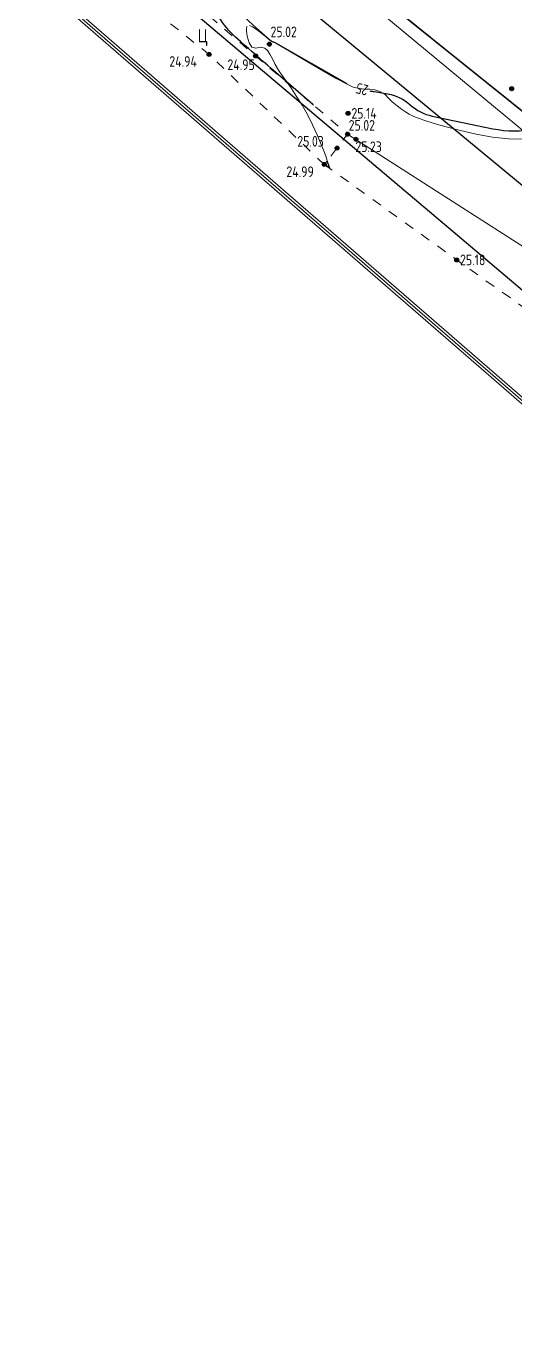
# Model space of a CAD drawing. Header units: metres. Extents: x 2491 to 4492, y 1184 to 2058.
# Drawn here: x 2894.4 to 2931.1, y 1303.3 to 1402.6 of the extents above; entities that cross this region are included whole.
import ezdxf

# ---------------------------------------------------------------- set-up
doc = ezdxf.new("R2010")
doc.units = ezdxf.units.M
doc.linetypes.add('g5_01_5x1_5', pattern=[1.5, 0.75, -0.75])
doc.linetypes.add('осеваяX2', pattern=[4, 2.5, -0.5, 0.5, -0.5])
for name, color, linetype, transparency in [('10_Границы покрытий и угодий', 7, 'Continuous', 0.6), ('14_Ограждения', 7, 'Continuous', 0.6), ('19_Горизонтали', 7, 'Continuous', 0.6), ('30_Канализация', 7, 'Continuous', 0.6), ('32_Теплосеть', 7, 'Continuous', 0.6), ('61_Отметки высоты поверхности', 7, 'Continuous', 0.6)]:
    doc.layers.add(name, color=color, linetype=linetype, transparency=transparency)
for name, color, linetype, lineweight in [('Сети_Горизонтали.Вспомогательные', 1, 'Continuous', 9), ('Сети_К2', 40, 'Continuous', 30), ('Сети_Трасса', 1, 'осеваяX2', 30)]:
    doc.layers.add(name, color=color, linetype=linetype, lineweight=lineweight)
doc.styles.add('LIKE11', font='GOST_0.TTF')
doc.styles.add('LIKE17', font='GOST_0.TTF')
doc.styles.add('LIKE36', font='GOST_0.TTF')
doc.styles.add('Line_GUGK', font='GOST_0.TTF')
doc.linetypes.add('g5_121_t', pattern='A,4,-0.4,["Т",Line_GUGK,S=1,R=0,X=0,Y=-0.5],-1.2,12', length=17.6)
doc.linetypes.add('g5_122_kl', pattern='A,1,-1,1.5,-0.4,["Кл",Line_GUGK,S=1,R=0,X=0,Y=-0.5],-2.4,1.5,-1,4,-1,4,-1,3', length=21.8)
doc.linetypes.add('g5_122_t', pattern='A,1,-1,1.5,-0.4,["Т",Line_GUGK,S=1,R=0,X=0,Y=-0.5],-1.5,1.5,-1,4,-1,4,-1,3', length=20.9)
doc.linetypes.add('g5_472', pattern='A,0,-4,[25,GUGK_2005.shx,S=0.4,R=0,X=0,Y=-0.2],0', length=4)
doc.linetypes.add('g5_474_1a', pattern='A,1,-0.25,[28,GUGK_2005.shx,S=1,R=0,X=0,Y=0],-0.25,1', length=2.5)

# ---------------------------------------------------------------- blocks, each defined once
blk = doc.blocks.new('g5_330')
blk.add_hatch(color=0).paths.add_polyline_path([(0.15, 0, 1), (-0.15, 0, 1)])
at = {"color": 0}
blk.add_circle((0, 0), 0.15, dxfattribs=at)

msp = doc.modelspace()

# ---------------------------------------------------------------- linework, layer by layer
at = {"layer": '10_Границы покрытий и угодий', "color": 7, "linetype": 'g5_01_5x1_5', "lineweight": 20, "flags": 128}
for points in [[(2903.654, 1406.636), (2903.973, 1406.992), (2911.631, 1400.401), (2918.553, 1394.511), (2917.766, 1393.458), (2916.793, 1392.229), (2908.124, 1400.515), (2902.314, 1405.142), (2903.654, 1406.636)], [(2916.793, 1392.229), (2926.774, 1385.043), (2945.496, 1371.775), (2951.035, 1378.753)]]:
    msp.add_lwpolyline(points, dxfattribs=at)
at = {"layer": '10_Границы покрытий и угодий', "color": 7, "linetype": 'Continuous', "lineweight": 20, "flags": 128}
msp.add_lwpolyline([(2918.553, 1394.511), (2939.218, 1381.288), (2942.643, 1381.308), (2946.97, 1384.896), (2952.091, 1390.318)], dxfattribs=at)
at = {"layer": '14_Ограждения', "color": 7, "linetype": 'g5_474_1a', "lineweight": 20, "flags": 128}
msp.add_lwpolyline([(2856.498, 1469.852), (2849.887, 1462.233), (2857.687, 1455.656), (2868.671, 1446.707), (2887.938, 1430.69), (2898.045, 1422.53), (2920.188, 1404.382), (2933.069, 1393.707), (2942.35, 1404.731)], dxfattribs=at)
at = {"layer": '14_Ограждения', "color": 7, "linetype": 'Continuous', "lineweight": 20, "flags": 128}
for points in [[(2853.306, 1441.331), (2865.779, 1431.367), (2935.065, 1371.261)], [(2853.556, 1441.643), (2866.035, 1431.675), (2935.327, 1371.563)]]:
    msp.add_lwpolyline(points, dxfattribs=at)
at = {"layer": '14_Ограждения', "color": 7, "linetype": 'g5_472', "lineweight": 20, "flags": 128}
msp.add_lwpolyline([(2853.431, 1441.487), (2865.907, 1431.521), (2935.196, 1371.412)], dxfattribs=at)
at = {"layer": '19_Горизонтали', "color": 32, "linetype": 'Continuous', "lineweight": 30, "elevation": 25, "flags": 128}
for points in [[(2915.98, 1396.7, 0.037316), (2915.947, 1396.734), (2912.808, 1399.454, -0.003524), (2910.517, 1401.468), (2910.122, 1401.821, -0.075671), (2908.867, 1403.335), (2908.68, 1403.647, -0.087863), (2908.237, 1404.808), (2908.22, 1404.893, 0.05191), (2907.907, 1405.929), (2907.907, 1405.929, -0.82746), (2908.077, 1406.042), (2909.478, 1404.609, 0.018388), (2911.676, 1402.519), (2912.726, 1401.592, 0.094824), (2912.923, 1401.475), (2912.923, 1401.475, -0.042856), (2913.134, 1401.378), (2918.506, 1398.328)], [(2920.239, 1397.771, 0.005629), (2920.55, 1397.716), (2921.594, 1397.543, -0.145001), (2923.269, 1396.728), (2923.269, 1396.728, 0.13461), (2924.937, 1395.875), (2929.496, 1394.925, 0.195998), (2935.642, 1396.054), (2935.685, 1396.082, 0.051041), (2940.863, 1400.191), (2942.76, 1402.04, -0.097929), (2943.868, 1402.762), (2944.493, 1403.013)], [(2917.222, 1391.92), (2917.119, 1392.215, 0.008245), (2917.012, 1392.505, 0.008245)]]:
    msp.add_lwpolyline(points, format="xyb", dxfattribs=at)
at = {"layer": '30_Канализация', "color": 42, "linetype": 'g5_122_kl', "lineweight": 30, "flags": 128}
msp.add_lwpolyline([(2573.205, 1770.447), (2565.789, 1625.953), (2660.178, 1571.132), (2816.617, 1488.592), (2949.954, 1381.6), (3024.481, 1321.008), (3045.266, 1304.235), (3096.516, 1320.248), (3183.384, 1424.575), (3235.906, 1417.46), (3257.899, 1413.341), (3277.77, 1408.372)], dxfattribs=at)
at = {"layer": '32_Теплосеть', "color": 5, "linetype": 'g5_121_t', "lineweight": 30, "flags": 128}
msp.add_lwpolyline([(2867.364, 1443.913), (2895.337, 1420.729), (2934.021, 1388.772), (2937.446, 1385.951), (2966.84, 1361.665), (2979.859, 1351.099), (3000.431, 1334.251), (3012.956, 1324.178), (3022.936, 1315.939), (3041.34, 1303.305), (3059.732, 1324.383)], dxfattribs=at)
at = {"layer": '32_Теплосеть', "color": 5, "linetype": 'g5_122_t', "lineweight": 30, "flags": 128}
msp.add_lwpolyline([(2865.598, 1428.51), (2870.596, 1434.306), (2902.794, 1407.222), (2925.863, 1387.741), (2951.605, 1365.941), (2959.817, 1358.75), (2961.31, 1351.286)], dxfattribs=at)
at = {"layer": 'Сети_Горизонтали.Вспомогательные', "color": 42, "linetype": 'Continuous', "lineweight": 9, "elevation": 25, "flags": 128}
for points in [[(2910.991, 1402.653), (2910.944, 1402.544), (2910.929, 1402.3), (2910.989, 1401.893), (2911.15, 1401.387), (2911.348, 1401.062), (2911.644, 1400.988), (2911.986, 1401.051), (2912.33, 1400.996), (2912.52, 1400.816), (2912.7, 1400.534), (2912.889, 1400.176), (2913.101, 1399.767), (2913.353, 1399.332), (2913.621, 1398.933), (2913.948, 1398.468), (2914.319, 1397.941), (2914.716, 1397.351), (2915.125, 1396.701), (2915.528, 1395.991), (2915.912, 1395.226), (2916.265, 1394.449), (2916.57, 1393.726), (2916.808, 1393.119), (2916.962, 1392.692), (2917.015, 1392.51), (2916.939, 1392.398), (2916.873, 1392.293), (2916.949, 1392.183), (2917.099, 1392.038), (2917.222, 1391.92)], [(2931.8, 1394.128), (2930.669, 1394.158), (2929.464, 1394.297), (2928.244, 1394.513), (2927.067, 1394.776), (2925.991, 1395.055), (2925.074, 1395.319), (2924.376, 1395.538), (2923.954, 1395.68), (2923.533, 1395.846), (2923.198, 1396.014), (2922.905, 1396.194), (2922.613, 1396.398), (2922.278, 1396.635), (2921.909, 1396.944), (2921.646, 1397.229), (2921.375, 1397.49), (2920.981, 1397.729), (2920.599, 1397.852), (2920.231, 1397.892), (2919.852, 1397.904), (2919.441, 1397.942), (2918.974, 1398.062), (2918.481, 1398.291), (2917.701, 1398.71), (2916.743, 1399.252), (2915.714, 1399.849), (2914.721, 1400.433), (2913.871, 1400.937), (2913.273, 1401.294), (2913.033, 1401.435), (2912.923, 1401.474), (2912.813, 1401.514), (2912.629, 1401.666), (2912.234, 1401.993), (2911.753, 1402.362), (2911.389, 1402.597), (2911.17, 1402.693)]]:
    msp.add_lwpolyline(points, dxfattribs=at)
at = {"layer": 'Сети_К2', "color": 40, "linetype": 'Continuous', "lineweight": 30}
msp.add_line((2949.369, 1382.069), (2895.196, 1425.538), dxfattribs=at)
at = {"layer": 'Сети_Трасса', "color": 1, "linetype": 'осеваяX2', "lineweight": 30, "ltscale": 5, "flags": 128}
msp.add_lwpolyline([(3045.266, 1304.235), (3024.481, 1321.008), (2949.954, 1381.6), (2816.617, 1488.592), (2738.008, 1530.067), (2660.178, 1571.132), (2652.262, 1575.729), (2565.789, 1625.953)], dxfattribs=at)

# ---------------------------------------------------------------- block references
at = {"layer": '61_Отметки высоты поверхности', "color": 7, "linetype": 'Continuous', "lineweight": 20}
for p in [(2912.672, 1401.287, 25.023), (2908.124, 1400.515, 24.944), (2911.631, 1400.401, 24.953), (2930.912, 1397.936, 24.665), (2918.593, 1396.08, 25.143), (2918.553, 1394.511, 25.023), (2917.766, 1393.458, 25.027), (2919.176, 1394.131, 25.23), (2916.793, 1392.229, 24.992), (2926.774, 1385.043, 25.178)]:
    msp.add_blockref('g5_330', p, dxfattribs=at)

# ---------------------------------------------------------------- texts
at = {"layer": '10_Границы покрытий и угодий', "color": 7, "linetype": 'Continuous', "lineweight": 15, "style": 'LIKE11'}
msp.add_text('Ц', height=1, dxfattribs=at).set_placement((2907.267, 1401.421))
at = {"layer": '19_Горизонтали', "color": 32, "linetype": 'Continuous', "lineweight": 15, "style": 'LIKE36'}
msp.add_text('25', height=0.8, rotation=165.37947, dxfattribs=at).set_placement((2920.179, 1398.168))
at = {"layer": '61_Отметки высоты поверхности', "color": 7, "linetype": 'Continuous', "lineweight": 15, "ltscale": 0.5, "style": 'LIKE17'}
for s, p in [('25.02', (2912.751, 1401.813)), ('24.94', (2905.13, 1399.586)), ('24.95', (2909.506, 1399.341)), ('25.14', (2918.843, 1395.68)), ('25.02', (2918.637, 1394.773)), ('25.03', (2914.77, 1393.574)), ('25.23', (2919.14, 1393.163)), ('24.99', (2913.947, 1391.285)), ('25.18', (2927.024, 1384.643))]:
    msp.add_text(s, height=0.8, dxfattribs=at).set_placement(p)

doc.saveas('drawing.dxf')
